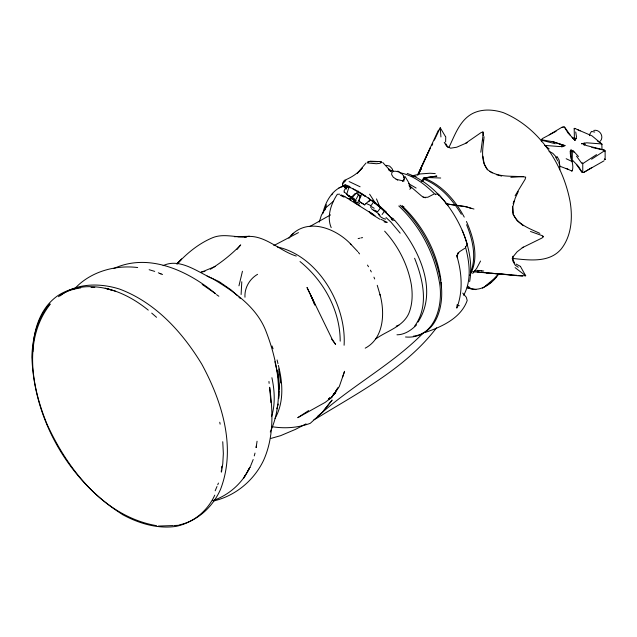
<?xml version="1.0" encoding="UTF-8"?>
<svg xmlns="http://www.w3.org/2000/svg" width="637" height="637" viewBox="0 0 637 637"><rect width="100%" height="100%" fill="white"/><g stroke="black" fill="none" stroke-linecap="round" stroke-linejoin="round"><path stroke-width="0.96" d="M574.192 137.528L574.781 137.99L574.407 138.436L574.192 128.57L574.693 128.308L580.108 130.864M602.037 149.615L601.798 143.938L597.283 140.849M483.188 135.554L482.942 131.97L481.094 132.568L465.464 143.373M541.394 141.701L541.402 139.742L542.366 138.587L556.101 131.27M244.974 297.208C244.401 287.916 249.561 278.95 257.563 274.316M445.757 136.875L445.605 141.995M559.764 169.776L559.859 165.493L558.999 161.949M278.648 396.325L278.703 394.454M278.871 388.825L279.006 384.135L277.82 370.981M566.166 168.391L571.707 170.995L572.297 170.772C574.359 163.789 569.701 157.705 570.29 151.033L572.329 151.12L572.249 160.206M32.893 351.712C33.196 330.818 39.836 308.22 57.712 295.751C73.502 285.36 94.021 284.436 111.706 290.082M571.23 159.306L571.063 149.376M457.247 257.674L457.446 254.856L459.325 251.83L464.875 248.255M340.198 341.161C340.158 310.378 323.692 280.702 300.019 261.56M344.099 345.238C346.536 305.123 318.301 255.978 277.382 246.957M278.783 398.38L279.5 390.831M221.246 471.937L221.429 470.05M221.612 468.155L221.795 466.268M484.072 136.74C483.164 147.593 479.964 159.887 487.265 169.37C498.038 178.495 512.96 175.294 525.708 177.11L525.214 179.132L515.094 195.774M241.789 281.761L241.112 294.541M469.636 281.626C472.789 264.164 468.896 246.376 462.159 230.22M512.817 256.257L512.466 259.1L514.592 262.85M480.808 152.235L483.22 133.794L482.942 131.97M256.138 447.524L256.408 445.669M256.13 447.588L257.061 441.242M221.517 471.921L222.775 463.696L223.348 453.528L222.751 441.72M559.206 163.996L559.206 160.261L557.049 156.527M589.52 135.681L589.806 134.073L591.494 131.429L594.767 132.042M238.963 285.822L242.45 271.243M367.7 162.905L367.868 162.013L370.734 161.209L381.412 161.631L381.459 162.578L379.66 163.351L376.411 163.749L367.947 162.984M575.824 138.97L576.509 136.955L575.713 131.931M355.04 200.01L354.634 199.485M254.267 455.893L254.999 453.098M513.175 203.705L513.884 201.077M319.233 222.106L321.43 215.099L326.303 207.28L333.517 201.22M322.752 213.729C325.284 202.104 331.901 189.874 343.717 185.781M324.719 210.21L326.431 204.756M271.561 416.638C275.479 404.105 274.611 390.401 271.903 377.701M276.761 408.771L278.25 404.033M470.488 272.875C476.834 257.221 472.678 239.767 466.587 224.718M361.41 202.98L364.818 204.923L358.687 200.989L360.184 196.347M348.009 195.248L346.632 194.444L349.036 186.912L349.53 186.936M342.483 377.383L344.569 371.283L339.29 386.579L331.336 397.751L325.133 402.401L297.758 417.681L308.619 410.594M360.263 202.232L358.846 201.181L361.593 194.006M574.144 128.706L574.821 128.634M456.864 255.963L458.114 252.626M250.484 466.284L253.192 459.524M215.179 490.777L216.994 486.501M217.719 484.789L218.443 483.077M417.896 174.864L430.445 147.625L417.928 174.944M431.966 145.531L432.762 143.739M434.346 140.164L440.239 127.766L445.454 136.525M561.89 147.131L562.622 145.515L560.106 144.241L553.147 141.78L541.402 139.742L542.103 140.363L555.225 143.707M438.463 130.099L417.625 174.88M480.561 261.019L476.651 268.392L472.694 273.48M518.255 191.61L515.134 198.306L512.896 206.523L513.191 214.279L517.101 220.673L523.288 225.737M448.958 147.346C454.906 135.155 459.627 120.425 472.407 113.593C482.042 108.664 493.253 109.421 503.294 112.638C539.284 127.567 563.068 164.171 570.099 201.603C572.774 217.703 571.676 235.738 561.189 249.027C549.118 263.296 528.551 260.087 512.124 258.383M465.934 246.774L467.2 244.082C461.634 225.57 451.705 208.379 438.455 194.293L435.493 194.046M418.469 174.005L421.431 167.794M418.421 174.315L420.922 169.299M270.263 432.013C284.588 400.522 278.337 363.409 266.338 332.164C257.221 307.289 234.209 291.682 212.479 278.576C197.653 271.991 179.738 257.643 163.112 265.645M403.277 180.375L404.177 178.71L403.444 176.306M245.619 474.74L243.629 478.156L249.999 467.128C242.769 482.806 229.033 495.252 212.639 500.682M247.578 471.34L250.007 467.128M344.052 190.797L345.501 188.353M335.11 392.384L331.336 397.751L334.473 393.14M336.145 390.696L338.215 387.32M275.017 418.405C284.134 402.48 282.836 382.638 278.369 365.415M331.766 194.874L332.761 193.282M214.757 495.156C207.535 511.057 193.242 522.698 176.162 526.361C157.522 529.092 139.001 523.495 122.718 514.704L120.751 513.374C69.091 480.314 34.812 420.953 32.017 359.682L31.85 357.317C32.376 338.82 36.795 319.973 48.484 305.203L49.909 303.968M418.007 322.099C439.243 289.429 417.593 246.28 394.797 220.41M469.7 275.518C479.462 258.893 473.817 237.935 466.435 221.477M463.656 295.281C471.882 280.423 469.596 262.285 465.352 246.519M420.866 169.195L419.472 171.409L420.826 169.434M414.4 326.447C429.362 306.604 423.103 279.46 414.599 258.256M50.251 304.183C22.94 338.876 31.627 387.336 47.417 425.062C68.31 470.281 104.643 516.559 156.423 525.66M498.771 273.902C492.266 283.815 479.295 293.498 467.176 287.351M421.336 181.473L423.677 177.994L436.759 176.099L423.677 177.994M336.033 390.839L337.602 388.53L333.565 394.916L335.779 392.488L333.255 394.948M342.451 183.87L345.867 180.486M356.147 199.206L358.758 194.317L356.927 193.608M370.845 205.862L373.155 202.63M382.096 214.486L384.334 211.357M378.235 210.974L380.345 208.036M600.325 141.199C604.378 136.541 599.68 129.048 593.732 130.434M288.943 238.238L291.093 235.387L293.737 233.341M237.02 249.473L240.714 244.903C231.661 254.282 221.437 262.484 210.329 269.292M366.1 162.953L357.357 173.32M494.312 278.934L497.107 275.407M358.312 191.116L352.261 197.382L346.632 194.444M422.498 181.529L423.963 179.698L428.47 177.572L440.7 178.018M436.488 327.864C405.65 368.369 358.989 392.217 316.557 418.374L313.922 419.743M604.473 151.614L605.118 150.818L604.306 150.029L586.151 145.467L583.866 144.464L583.468 143.707L581.485 143.755L586.653 142.807L601.798 143.938M177.022 264.084C186.975 253.152 198.975 243.382 212.71 237.673C223.698 233.206 235.372 237.681 246.734 236.797M357.986 172.691L362.182 168.112C357.373 173.718 351.114 177.612 344.33 180.359L342.738 182.978L342.499 184.595L346.273 188.656M576.198 138.428L575.092 139.63L575.402 139.049L574.16 138.858L572.098 137.313L575.092 140.299L574.16 138.858M178.4 262.468L181.473 259.124L177.014 263.774L181.473 259.124M74.449 288.959C90.12 271.76 114.971 264.729 137.672 267.54M351.712 196.96L355.167 193.449M423.565 332.697C391.914 364.993 351.091 385.998 317.791 416.399L322.394 412.274L332.036 400.147L322.394 412.274L310.283 423.318C298.124 427.817 284.922 428.781 272.158 426.71M368.68 201.794L370.766 199.867L370.463 199.524L364.659 204.732M542.804 236.072L543.417 236.717L541.983 238.023L522.213 247.753M566.166 158.717L571.707 161.32L572.13 160.938M485.402 286.101L496.08 276.984M329.799 398.125L328.294 399.407L330.117 397.91M58.469 296.731C64.472 291.507 72.944 289.039 80.74 287.876M60.101 295.863C76.687 282.812 100.073 282.932 119.461 289.039C155.317 302.384 182.357 332.092 201.77 364.141C222.162 401.597 236.558 447.883 220.458 489.534C212.718 506.861 197.773 521.002 178.87 524.999M409.75 189.237L411.152 188.058M416.598 324.83C411.359 330.165 404.702 334.759 396.97 334.807M375.846 338.876C386.882 330.85 402.52 327.012 408.691 313.723C412.513 304.55 412.752 294.477 411.359 284.763C407.815 264.801 398.348 246.065 384.637 231.159M491.008 282.358L482.559 288.147M291.093 235.387C308.507 217.177 336.766 228.858 351.29 244.688M523.288 247.068L517.101 251.814L513.191 256.623L512.896 261.106L515.134 265.088L518.255 267.245M591.59 159.226L604.003 151.104M596.535 154.616L582.759 163.613L582.775 172.412L583.787 172.436L591.805 167.595M549.237 134.781L562.328 127.042M328.437 398.754L329.966 397.862M584.336 172.014L604.003 160.843M309.821 226.501L330.563 214.9M377.136 211.659L376.857 211.245M273.814 245.579L298.45 232.609M306.039 423.86L295.52 429.354L280.551 435.692L271.004 438.391M433.678 194.221L427.809 197.239L424.25 197.359L421.71 196.124L409.663 185.765M467.176 142.68L456.713 147.219L450.598 148.198L446.569 146.207L444.236 142.282M571.707 170.995L572.297 170.772M215.274 266.457L201.969 271.935M365.216 348.16C384.079 338.247 385.067 312.536 379.947 294.366M402.425 181.569L404.216 180.876M113.912 268.488C148.978 252.34 188.385 271.02 215.68 293.8L202.168 284.413M338.948 187.923L343.462 186.299M213.873 500.905C235.539 495.809 253.845 480.505 263.479 460.559C273.926 437.492 272.978 411.781 269.642 387.256L270.932 402.688M396.222 326.12L398.818 325.188M424.807 332.578C441.568 326.94 460.901 318.293 467.2 300.473L466.3 297.248L462.741 293.116M562.248 127.241L564.334 126.994L568.14 133.189L575.092 140.299M604.306 159.712L605.15 159.497L605.118 150.818M369.866 200.09L370.766 199.867M411.255 176.051L420.476 173.925L429.951 173.232L435.238 173.575M358.145 238.572L359.897 238.222M368.027 161.71L370.256 161.272M360.98 237.864L362.588 237.633M201.173 271.919L204.979 271.489M391.277 170.995L389.693 170.644L392.766 170.374M520.668 266.847L525.708 275.805L518.765 275.51M510.858 177.325L523.71 176.529M481.564 271.107L483.746 270.988M174.052 525.533L177.93 525.334M347.141 198.561L349.896 198.441L353.511 199.23M459.325 305.712L457.446 305.784L457.247 304.613L456.793 308.109C463.242 291.3 461.873 272.684 456.793 255.708M412.481 176.417L416.168 176.282M91.051 287.51L94.802 287.383M413.357 336.193C438.893 332.888 444.642 301.42 440.501 280.272C435.286 251.87 421.2 224.917 400.044 205.17M405.522 336.989C435.262 339.625 444.053 304.032 439.172 280.941C433.964 252.594 419.902 225.689 398.786 205.982M158.31 526.082L173.073 525.565M370.901 161.687L377.956 161.663M237.912 236.757L246.654 236.789M374.094 202.271L375.368 203.689M234.384 236.717L249.553 236.311L244.433 236.876C263.654 233.277 279.094 250.89 296.301 256.066M346.329 188.369L345.182 186.975L344.792 185.12L346.377 185.144L349.936 186.561M477.177 270.383L481.898 270.645M516.79 275.327L491.374 273.369M472.63 271.768L510.858 274.786M382.702 162.435L389.669 170.055M486.501 272.939L488.452 273.106M522.523 276.171L477.535 271.911M474.414 270.749L478.745 271.187M475.919 289.604L467.55 288.139M545.176 145.435L559.835 146.574L565.003 145.618L553.147 141.78M455.981 205.257L464.612 206.412L473.976 209.047M374.365 210.242L375.281 210.377M445.924 203.784L455.025 205.13M446.433 203.928L466.778 206.874L471.062 208.331M423 197.311L425.635 197.741M339.776 194.181L337.331 194.277C331.065 203.721 326.518 216.699 331.184 227.592M389.693 170.644L391.03 170.931L388.466 169.617L390.823 170.859M386.157 165.341L389.621 166.106L391.97 168.494L393.109 171.17M399.71 172.691C413.811 175.35 425.468 184.818 435.421 194.675M591.773 147.37L604.37 150.228M357.914 194.11L358.695 194.683L358.169 194.309M496.406 174.673L501.677 176.067M560.106 144.241L565.003 145.618L563.02 146.199L562.622 145.515M115.369 291.133L105.248 288.282C121.173 291.77 135.673 299.939 148.27 310.123M149.146 269.714L154.719 271.394M353.686 201.38L355.104 201.825M396.103 179.308L402.035 180.669L403.667 180.231L404.567 178.408C403.683 173.479 398.077 170.708 393.395 171.273L391.787 172.627L391.651 174.586L393.268 177.221L397.679 180.144M384.031 221.772L386.38 222.568M387.352 222.385L380.854 219.271M530.462 231.462L541.983 235.571L543.417 236.717M351.409 197.319L354.315 198.481M559.676 166.146L568.331 169.442M578.101 129.868L592.02 135.88L600.874 143.221M582.775 172.412L581.692 171.99L576.366 164.33M349.108 181.553L360.096 186.776M159.951 273.448L162.523 274.515M384.238 219.017L379.843 216.373M158.31 272.779L160.97 273.894M563.697 126.851L564.732 127.296L570.203 135.06M407.162 173.415C423.86 179.419 437.316 191.673 447.946 205.592M352.253 199.142L353.901 199.867M397.743 171.122L399.2 171.767M539.857 233.357C529.928 228.691 517.714 224.662 512.936 213.825M366.028 203.394L370.447 205.393M347.882 195.36L349.57 196.132M424.967 178.448C442.476 185.51 455.543 200.759 464.246 217.106M423.939 179.204C440.318 185.638 452.366 199.604 461.355 214.263M402.202 206.014L403.914 206.802M207.089 276.084L219.168 281.642L231.263 290.042L237.49 295.831M374.206 208.291L371.522 206.667L370.607 206.81L370.901 207.638M344.593 192.135L343.908 191.793L347.547 194.675M348.335 195.615L349.02 195.957M340.246 195.225L343.9 197.072M341.257 194.906L345.023 196.833M516.066 264.044L520.58 266.473M356.21 200.536L353.495 199.031M343.749 196.124L350.963 200.026M408.636 183.639L416.12 188.034M379.819 219.224L370.169 213.236M549.086 151.295L552.844 153.35L556.722 157.562M349.068 199.389L375.074 215.68M349.124 195.957L351.122 197.343L352.261 197.382M358.583 194.826L360.861 196.148M380.623 207.901C369.532 199.015 357.668 188.831 343.685 185.486L344.593 187.103M379.111 215.051L380.138 215.656M353.002 188.998L365.288 196.244L360.94 193.433M354.618 200.894L355.979 201.698M355.096 202.829L359.929 205.783M359.26 195.822L360.693 196.729M376.977 212.615L374.261 210.632M373.585 210.027L375.44 211.221M351.95 198.481L348.718 196.276M376.467 211.038L377.892 211.962M572.329 151.12L574.216 152.354M355.892 202.152L357.333 203.107M489.877 171.377L492.218 172.93M467.797 286.244L470.058 287.749M368.942 211.468L373.457 214.486M391.675 171.066L388.658 169.004L389.796 170.254M216.508 294.613L218.849 296.245M549.198 148.915L544.834 145.539M601.296 144.097L602.037 144.647M515.094 267.612L525.708 275.805M377.63 213.212L379.349 214.486M357.445 202.064L359.722 203.864M368.377 197.82L369.675 198.824M604.378 158.892L605.15 159.497M372.191 200.193L375.854 203.052M353.559 200.456L354.538 201.228M349.195 187.246L349.952 187.851M371.371 208.641L373.306 210.202M571.707 161.32L572.297 161.814M346.281 187.35L346.823 187.811M151.71 313.109L156.535 317.298M572.806 160.516L578.452 166.416L582.154 172.332M238.875 297.113L240.26 298.403M402.019 205.831C422.809 225.275 437.006 252.037 440.963 280.256M386.038 217.52L391.007 222.186L400.179 233.166M380.13 161.384L381.093 162.292M386.508 212.193L379.421 205.91L376.491 198.927M377.104 204.238C381.945 209.597 388.904 213.562 392.201 220.083L391.97 217.846M384.899 218.555L385.489 219.247M346.209 189.101L342.618 185.056M390.282 216.946L375.161 202.741L369.619 194.197M347.89 187.469L345.079 184.722M350.294 243.653L357.771 251.575M378.856 214.908L378.354 214.136M572.854 150.348L578.46 156.503M555.711 157.299L557.869 161.034M358.368 252.348L359.571 253.892M584.161 143.022L585.22 144.4M331.606 339.107L335.627 344.466L332.124 339.163L306.994 287.47L312.52 298.96L314.933 304.637L310.745 295.186L314.805 305.115M576.533 156.169L581.732 163.295L582.759 163.613L582.154 162.658M344.792 185.12L345.365 185.94M378.537 205.202L379.381 206.46M409.018 185.614L410.634 188.042L408.572 182.325L405.036 176.489M367.469 265.088L368.52 266.736M391.301 217.464L393.188 220.609M445.908 143.866L448.09 147.593M487.528 169.816L484.144 163.805L482.926 156.272M393.387 218.587L394.462 220.585M370.416 270.176L371.315 271.919M583.468 143.707L584.24 145.316M440.239 127.766L440.931 136.955M373.951 277.175L374.683 278.982M272.039 345.979L273.05 348.765M377.247 285.304L380.345 295.751M438.455 194.293L438.821 195.543M277.095 359.945L277.947 363.592M274.905 361.673L278.25 376.18L279.412 389.852M570.29 151.033L570.664 152.8M219.765 422.251L220.139 424.154M483.164 140.092L483.427 141.677M278.791 368.95L280.646 382.988M441.13 282.159L441.537 286.929M268.957 381.459L269.117 383.355M512.466 206.34L512.881 212.885"/></g></svg>
